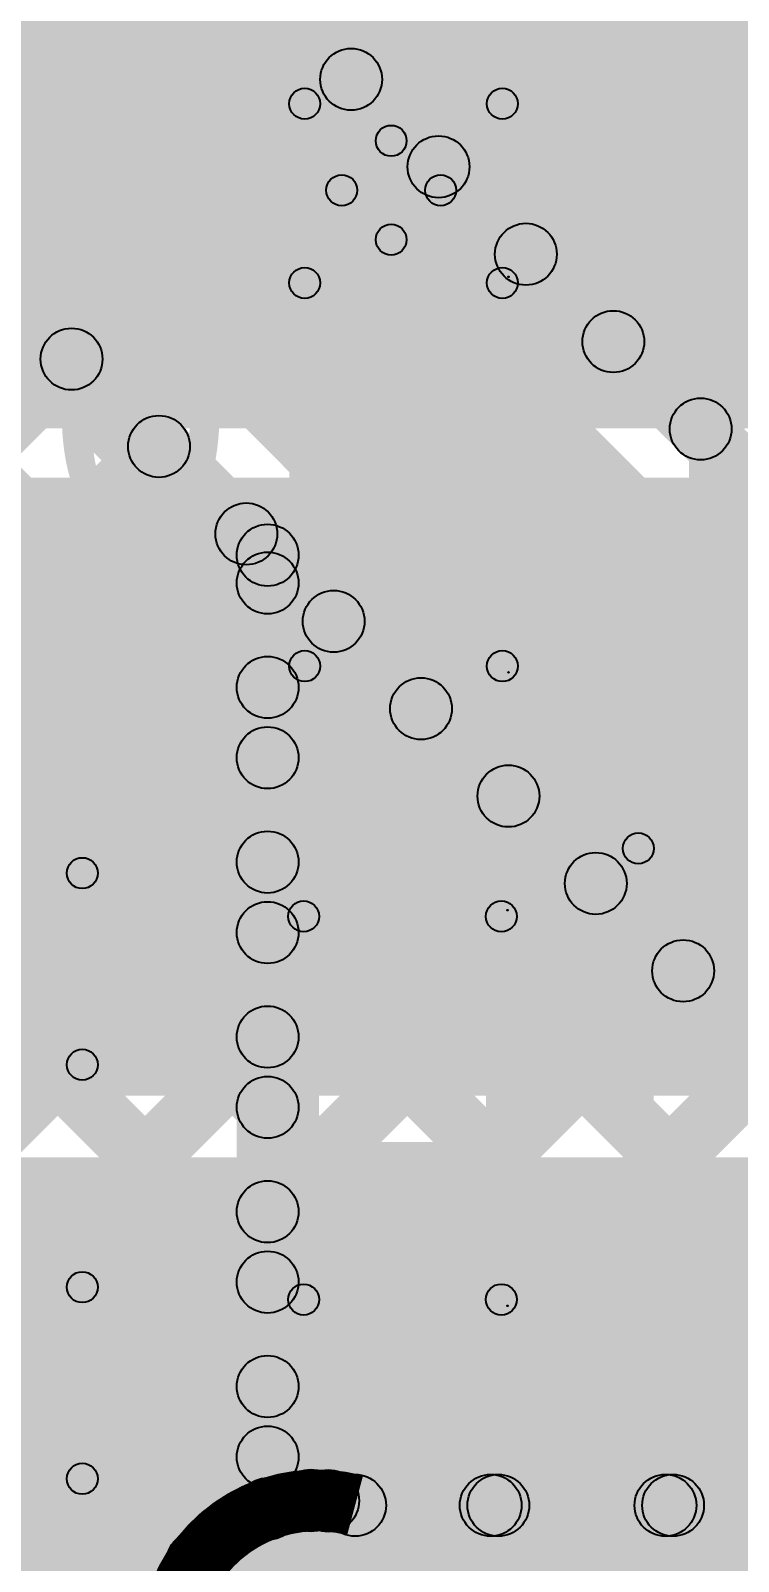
# Model space of a CAD drawing. Header units: millimetres. Extents: x -0.08 to 5.25, y -0.08 to 2.73.
# Drawn here: x 3.6326 to 3.7472, y 1.6379 to 1.8856 of the extents above; entities that cross this region are included whole.
import ezdxf

# ---------------------------------------------------------------- set-up
doc = ezdxf.new("R2010")
doc.units = ezdxf.units.MM
doc.header["$MEASUREMENT"] = 0
for name, color, linetype in [('BottomLayer', 5, 'Continuous'), ('TopLayer', 1, 'Continuous'), ('TopOverlay', 2, 'Continuous'), ('TopPaste', 8, 'Continuous'), ('TopSolder', 216, 'Continuous')]:
    doc.layers.add(name, color=color, linetype=linetype)

# ---------------------------------------------------------------- blocks, each defined once
blk = doc.blocks.new('R__0402_16')
at = {"layer": 'TopLayer'}
for points in [[(-0.0275, -0.0125), (-0.0275, 0.0125), (-0.0095, 0.0125), (-0.0095, -0.0125)], [(0.0095, -0.0125), (0.0095, 0.0125), (0.0275, 0.0125), (0.0275, -0.0125)]]:
    blk.add_hatch(color=1, dxfattribs=at).paths.add_polyline_path(points)
at = {"layer": 'TopOverlay'}
h = blk.add_hatch(color=2, dxfattribs=at)
edge = h.paths.add_edge_path()
edge.add_arc((-0.031, 0.016), 0.0025, 0, 360)
h = blk.add_hatch(color=2, dxfattribs=at)
edge = h.paths.add_edge_path()
edge.add_arc((-0.031, 0.016), 0.0025, 0, 360)
for points in [[(-0.031, 0.0135), (-0.031, 0.0185), (0.031, 0.0185), (0.031, 0.0135)], [(-0.0335, 0.016), (-0.0285, 0.016), (-0.0285, -0.016), (-0.0335, -0.016)], [(0.0285, 0.016), (0.0335, 0.016), (0.0335, -0.016), (0.0285, -0.016)], [(-0.031, -0.0185), (-0.031, -0.0135), (0.031, -0.0135), (0.031, -0.0185)], [(-0.032, -0.01706), (-0.032, -0.01694), (0.032, -0.01694), (0.032, -0.01706)]]:
    blk.add_hatch(color=2, dxfattribs=at).paths.add_polyline_path(points)
h = blk.add_hatch(color=2, dxfattribs=at)
edge = h.paths.add_edge_path()
edge.add_arc((0.031, 0.016), 0.0025, 0, 360)
h = blk.add_hatch(color=2, dxfattribs=at)
edge = h.paths.add_edge_path()
edge.add_arc((0.031, 0.016), 0.0025, 0, 360)
h = blk.add_hatch(color=2, dxfattribs=at)
edge = h.paths.add_edge_path()
edge.add_arc((-0.031, -0.016), 0.0025, 0, 360)
h = blk.add_hatch(color=2, dxfattribs=at)
edge = h.paths.add_edge_path()
edge.add_arc((-0.031, -0.016), 0.0025, 0, 360)
h = blk.add_hatch(color=2, dxfattribs=at)
edge = h.paths.add_edge_path()
edge.add_arc((0.031, -0.016), 0.0025, 0, 360)
h = blk.add_hatch(color=2, dxfattribs=at)
edge = h.paths.add_edge_path()
edge.add_arc((0.031, -0.016), 0.0025, 0, 360)
h = blk.add_hatch(color=2, dxfattribs=at)
edge = h.paths.add_edge_path()
edge.add_arc((-0.032, -0.017), 0.0000635, 0, 360)
h = blk.add_hatch(color=2, dxfattribs=at)
edge = h.paths.add_edge_path()
edge.add_arc((0.032, -0.017), 0.0000635, 0, 360)
at = {"layer": 'TopPaste'}
for points in [[(-0.0275, -0.0125), (-0.0275, 0.0125), (-0.0095, 0.0125), (-0.0095, -0.0125)], [(0.0095, -0.0125), (0.0095, 0.0125), (0.0275, 0.0125), (0.0275, -0.0125)]]:
    blk.add_hatch(color=8, dxfattribs=at).paths.add_polyline_path(points)
at = {"layer": 'TopSolder'}
for points in [[(-0.0315, -0.0165), (-0.0315, 0.0165), (-0.0055, 0.0165), (-0.0055, -0.0165)], [(0.0055, -0.0165), (0.0055, 0.0165), (0.0315, 0.0165), (0.0315, -0.0165)]]:
    blk.add_hatch(color=216, dxfattribs=at).paths.add_polyline_path(points)
at = {"layer": 'TopOverlay'}
for centre, radius in [((-0.031, 0.016), 0.0025), ((-0.031, 0.016), 0.0025), ((0.031, 0.016), 0.0025), ((0.031, 0.016), 0.0025), ((-0.031, -0.016), 0.0025), ((-0.031, -0.016), 0.0025), ((0.031, -0.016), 0.0025), ((0.031, -0.016), 0.0025), ((-0.032, -0.017), 0.0000635), ((0.032, -0.017), 0.0000635)]:
    blk.add_circle(centre, radius, dxfattribs=at)
blk = doc.blocks.new('SOIC_8_45')
at = {"layer": 'TopLayer'}
blk.add_hatch(color=1, dxfattribs=at).paths.add_polyline_path([(-0.07579, -0.06319), (-0.07579, -0.08681), (-0.13681, -0.08681), (-0.13681, -0.06319)])
at = {"layer": 'TopOverlay'}
h = blk.add_hatch(color=2, dxfattribs=at)
edge = h.paths.add_edge_path()
edge.add_arc((-0.078, -0.099), 0.0025, 0, 360)
blk.add_hatch(color=2, dxfattribs=at).paths.add_polyline_path([(0.077, -0.0965), (0.077, -0.1015), (-0.078, -0.1015), (-0.078, -0.0965)])
at = {"layer": 'TopPaste'}
blk.add_hatch(color=8, dxfattribs=at).paths.add_polyline_path([(-0.07579, -0.06319), (-0.07579, -0.08681), (-0.13681, -0.08681), (-0.13681, -0.06319)])
at = {"layer": 'TopSolder'}
blk.add_hatch(color=216, dxfattribs=at).paths.add_polyline_path([(-0.07179, -0.05919), (-0.07179, -0.09081), (-0.14081, -0.09081), (-0.14081, -0.05919)])
at = {"layer": 'TopOverlay'}
blk.add_circle((-0.078, -0.099), 0.0025, dxfattribs=at)
blk = doc.blocks.new('R__0402_56')
at = {"layer": 'TopLayer'}
for points in [[(-0.0275, -0.0125), (-0.0275, 0.0125), (-0.0095, 0.0125), (-0.0095, -0.0125)], [(0.0095, -0.0125), (0.0095, 0.0125), (0.0275, 0.0125), (0.0275, -0.0125)]]:
    blk.add_hatch(color=1, dxfattribs=at).paths.add_polyline_path(points)
at = {"layer": 'TopOverlay'}
h = blk.add_hatch(color=2, dxfattribs=at)
edge = h.paths.add_edge_path()
edge.add_arc((-0.031, 0.016), 0.0025, 0, 360)
h = blk.add_hatch(color=2, dxfattribs=at)
edge = h.paths.add_edge_path()
edge.add_arc((-0.031, 0.016), 0.0025, 0, 360)
for points in [[(-0.031, 0.0135), (-0.031, 0.0185), (0.031, 0.0185), (0.031, 0.0135)], [(-0.0335, 0.016), (-0.0285, 0.016), (-0.0285, -0.016), (-0.0335, -0.016)], [(0.0285, 0.016), (0.0335, 0.016), (0.0335, -0.016), (0.0285, -0.016)], [(-0.031, -0.0185), (-0.031, -0.0135), (0.031, -0.0135), (0.031, -0.0185)], [(-0.032, -0.01706), (-0.032, -0.01694), (0.032, -0.01694), (0.032, -0.01706)]]:
    blk.add_hatch(color=2, dxfattribs=at).paths.add_polyline_path(points)
h = blk.add_hatch(color=2, dxfattribs=at)
edge = h.paths.add_edge_path()
edge.add_arc((0.031, 0.016), 0.0025, 0, 360)
h = blk.add_hatch(color=2, dxfattribs=at)
edge = h.paths.add_edge_path()
edge.add_arc((0.031, 0.016), 0.0025, 0, 360)
h = blk.add_hatch(color=2, dxfattribs=at)
edge = h.paths.add_edge_path()
edge.add_arc((-0.031, -0.016), 0.0025, 0, 360)
h = blk.add_hatch(color=2, dxfattribs=at)
edge = h.paths.add_edge_path()
edge.add_arc((-0.031, -0.016), 0.0025, 0, 360)
h = blk.add_hatch(color=2, dxfattribs=at)
edge = h.paths.add_edge_path()
edge.add_arc((0.031, -0.016), 0.0025, 0, 360)
h = blk.add_hatch(color=2, dxfattribs=at)
edge = h.paths.add_edge_path()
edge.add_arc((0.031, -0.016), 0.0025, 0, 360)
h = blk.add_hatch(color=2, dxfattribs=at)
edge = h.paths.add_edge_path()
edge.add_arc((-0.032, -0.017), 0.0000635, 0, 360)
h = blk.add_hatch(color=2, dxfattribs=at)
edge = h.paths.add_edge_path()
edge.add_arc((0.032, -0.017), 0.0000635, 0, 360)
at = {"layer": 'TopPaste'}
for points in [[(-0.0275, -0.0125), (-0.0275, 0.0125), (-0.0095, 0.0125), (-0.0095, -0.0125)], [(0.0095, -0.0125), (0.0095, 0.0125), (0.0275, 0.0125), (0.0275, -0.0125)]]:
    blk.add_hatch(color=8, dxfattribs=at).paths.add_polyline_path(points)
at = {"layer": 'TopSolder'}
for points in [[(-0.0315, -0.0165), (-0.0315, 0.0165), (-0.0055, 0.0165), (-0.0055, -0.0165)], [(0.0055, -0.0165), (0.0055, 0.0165), (0.0315, 0.0165), (0.0315, -0.0165)]]:
    blk.add_hatch(color=216, dxfattribs=at).paths.add_polyline_path(points)
at = {"layer": 'TopOverlay'}
for centre, radius in [((-0.031, 0.016), 0.0025), ((-0.031, 0.016), 0.0025), ((0.031, 0.016), 0.0025), ((0.031, 0.016), 0.0025), ((-0.031, -0.016), 0.0025), ((-0.031, -0.016), 0.0025), ((0.031, -0.016), 0.0025), ((0.031, -0.016), 0.0025), ((-0.032, -0.017), 0.0000635), ((0.032, -0.017), 0.0000635)]:
    blk.add_circle(centre, radius, dxfattribs=at)
blk = doc.blocks.new('C___0603_75')
at = {"layer": 'TopLayer'}
for points in [[(-0.015, 0.0175), (-0.015, -0.0175), (-0.045, -0.0175), (-0.045, 0.0175)], [(0.045, 0.0175), (0.045, -0.0175), (0.015, -0.0175), (0.015, 0.0175)]]:
    blk.add_hatch(color=1, dxfattribs=at).paths.add_polyline_path(points)
at = {"layer": 'TopOverlay'}
h = blk.add_hatch(color=2, dxfattribs=at)
edge = h.paths.add_edge_path()
edge.add_arc((-0.049, 0.021), 0.0025, 0, 360)
h = blk.add_hatch(color=2, dxfattribs=at)
edge = h.paths.add_edge_path()
edge.add_arc((-0.049, 0.021), 0.0025, 0, 360)
for points in [[(-0.018, 0.0235), (-0.018, 0.0185), (-0.049, 0.0185), (-0.049, 0.0235)], [(0.049, 0.0235), (0.049, 0.0185), (0.018, 0.0185), (0.018, 0.0235)], [(-0.0465, -0.021), (-0.0515, -0.021), (-0.0515, 0.021), (-0.0465, 0.021)], [(0.0515, -0.021), (0.0465, -0.021), (0.0465, 0.021), (0.0515, 0.021)], [(-0.018, -0.0185), (-0.018, -0.0235), (-0.049, -0.0235), (-0.049, -0.0185)], [(0.049, -0.0185), (0.049, -0.0235), (0.018, -0.0235), (0.018, -0.0185)]]:
    blk.add_hatch(color=2, dxfattribs=at).paths.add_polyline_path(points)
h = blk.add_hatch(color=2, dxfattribs=at)
edge = h.paths.add_edge_path()
edge.add_arc((-0.018, 0.021), 0.0025, 0, 360)
h = blk.add_hatch(color=2, dxfattribs=at)
edge = h.paths.add_edge_path()
edge.add_arc((0.018, 0.021), 0.0025, 0, 360)
h = blk.add_hatch(color=2, dxfattribs=at)
edge = h.paths.add_edge_path()
edge.add_arc((0.049, 0.021), 0.0025, 0, 360)
h = blk.add_hatch(color=2, dxfattribs=at)
edge = h.paths.add_edge_path()
edge.add_arc((0.049, 0.021), 0.0025, 0, 360)
h = blk.add_hatch(color=2, dxfattribs=at)
edge = h.paths.add_edge_path()
edge.add_arc((-0.049, -0.021), 0.0025, 0, 360)
h = blk.add_hatch(color=2, dxfattribs=at)
edge = h.paths.add_edge_path()
edge.add_arc((-0.049, -0.021), 0.0025, 0, 360)
h = blk.add_hatch(color=2, dxfattribs=at)
edge = h.paths.add_edge_path()
edge.add_arc((-0.018, -0.021), 0.0025, 0, 360)
h = blk.add_hatch(color=2, dxfattribs=at)
edge = h.paths.add_edge_path()
edge.add_arc((0.018, -0.021), 0.0025, 0, 360)
h = blk.add_hatch(color=2, dxfattribs=at)
edge = h.paths.add_edge_path()
edge.add_arc((0.049, -0.021), 0.0025, 0, 360)
h = blk.add_hatch(color=2, dxfattribs=at)
edge = h.paths.add_edge_path()
edge.add_arc((0.049, -0.021), 0.0025, 0, 360)
at = {"layer": 'TopPaste'}
for points in [[(-0.015, 0.0175), (-0.015, -0.0175), (-0.045, -0.0175), (-0.045, 0.0175)], [(0.045, 0.0175), (0.045, -0.0175), (0.015, -0.0175), (0.015, 0.0175)]]:
    blk.add_hatch(color=8, dxfattribs=at).paths.add_polyline_path(points)
at = {"layer": 'TopSolder'}
for points in [[(-0.011, 0.0215), (-0.011, -0.0215), (-0.049, -0.0215), (-0.049, 0.0215)], [(0.049, 0.0215), (0.049, -0.0215), (0.011, -0.0215), (0.011, 0.0215)]]:
    blk.add_hatch(color=216, dxfattribs=at).paths.add_polyline_path(points)
at = {"layer": 'TopOverlay'}
for centre in [(-0.049, 0.021), (-0.049, 0.021), (-0.018, 0.021), (0.018, 0.021), (0.049, 0.021), (0.049, 0.021), (-0.049, -0.021), (-0.049, -0.021), (-0.018, -0.021), (0.018, -0.021), (0.049, -0.021), (0.049, -0.021)]:
    blk.add_circle(centre, 0.0025, dxfattribs=at)
blk = doc.blocks.new('TCTU1D334M8R_97')
at = {"layer": 'TopLayer'}
for points in [[(-0.0275, -0.0125), (-0.0275, 0.0125), (-0.0095, 0.0125), (-0.0095, -0.0125)], [(0.0095, -0.0125), (0.0095, 0.0125), (0.0275, 0.0125), (0.0275, -0.0125)]]:
    blk.add_hatch(color=1, dxfattribs=at).paths.add_polyline_path(points)
at = {"layer": 'TopOverlay'}
h = blk.add_hatch(color=2, dxfattribs=at)
edge = h.paths.add_edge_path()
edge.add_arc((-0.031, 0.016), 0.0025, 0, 360)
h = blk.add_hatch(color=2, dxfattribs=at)
edge = h.paths.add_edge_path()
edge.add_arc((-0.031, 0.016), 0.0025, 0, 360)
for points in [[(-0.031, 0.0135), (-0.031, 0.0185), (-0.011, 0.0185), (-0.011, 0.0135)], [(0.011, 0.0135), (0.011, 0.0185), (0.031, 0.0185), (0.031, 0.0135)], [(-0.0335, 0.016), (-0.0285, 0.016), (-0.0285, -0.016), (-0.0335, -0.016)], [(0.0285, 0.016), (0.0335, 0.016), (0.0335, -0.016), (0.0285, -0.016)], [(-0.0475, 0.01), (-0.0425, 0.01), (-0.0425, -0.006), (-0.0475, -0.006)], [(-0.053, -0.0005), (-0.053, 0.0045), (-0.037, 0.0045), (-0.037, -0.0005)], [(-0.031, -0.0185), (-0.031, -0.0135), (-0.011, -0.0135), (-0.011, -0.0185)], [(0.011, -0.0185), (0.011, -0.0135), (0.031, -0.0135), (0.031, -0.0185)]]:
    blk.add_hatch(color=2, dxfattribs=at).paths.add_polyline_path(points)
h = blk.add_hatch(color=2, dxfattribs=at)
edge = h.paths.add_edge_path()
edge.add_arc((-0.011, 0.016), 0.0025, 0, 360)
h = blk.add_hatch(color=2, dxfattribs=at)
edge = h.paths.add_edge_path()
edge.add_arc((0.011, 0.016), 0.0025, 0, 360)
h = blk.add_hatch(color=2, dxfattribs=at)
edge = h.paths.add_edge_path()
edge.add_arc((0.031, 0.016), 0.0025, 0, 360)
h = blk.add_hatch(color=2, dxfattribs=at)
edge = h.paths.add_edge_path()
edge.add_arc((0.031, 0.016), 0.0025, 0, 360)
h = blk.add_hatch(color=2, dxfattribs=at)
edge = h.paths.add_edge_path()
edge.add_arc((-0.045, 0.01), 0.0025, 0, 360)
h = blk.add_hatch(color=2, dxfattribs=at)
edge = h.paths.add_edge_path()
edge.add_arc((-0.053, 0.002), 0.0025, 0, 360)
h = blk.add_hatch(color=2, dxfattribs=at)
edge = h.paths.add_edge_path()
edge.add_arc((-0.037, 0.002), 0.0025, 0, 360)
h = blk.add_hatch(color=2, dxfattribs=at)
edge = h.paths.add_edge_path()
edge.add_arc((-0.045, -0.006), 0.0025, 0, 360)
h = blk.add_hatch(color=2, dxfattribs=at)
edge = h.paths.add_edge_path()
edge.add_arc((-0.031, -0.016), 0.0025, 0, 360)
h = blk.add_hatch(color=2, dxfattribs=at)
edge = h.paths.add_edge_path()
edge.add_arc((-0.031, -0.016), 0.0025, 0, 360)
h = blk.add_hatch(color=2, dxfattribs=at)
edge = h.paths.add_edge_path()
edge.add_arc((-0.011, -0.016), 0.0025, 0, 360)
h = blk.add_hatch(color=2, dxfattribs=at)
edge = h.paths.add_edge_path()
edge.add_arc((0.011, -0.016), 0.0025, 0, 360)
h = blk.add_hatch(color=2, dxfattribs=at)
edge = h.paths.add_edge_path()
edge.add_arc((0.031, -0.016), 0.0025, 0, 360)
h = blk.add_hatch(color=2, dxfattribs=at)
edge = h.paths.add_edge_path()
edge.add_arc((0.031, -0.016), 0.0025, 0, 360)
at = {"layer": 'TopPaste'}
for points in [[(-0.0275, -0.0125), (-0.0275, 0.0125), (-0.0095, 0.0125), (-0.0095, -0.0125)], [(0.0095, -0.0125), (0.0095, 0.0125), (0.0275, 0.0125), (0.0275, -0.0125)]]:
    blk.add_hatch(color=8, dxfattribs=at).paths.add_polyline_path(points)
at = {"layer": 'TopSolder'}
for points in [[(-0.0315, -0.0165), (-0.0315, 0.0165), (-0.0055, 0.0165), (-0.0055, -0.0165)], [(0.0055, -0.0165), (0.0055, 0.0165), (0.0315, 0.0165), (0.0315, -0.0165)]]:
    blk.add_hatch(color=216, dxfattribs=at).paths.add_polyline_path(points)
at = {"layer": 'TopOverlay'}
for centre in [(-0.031, 0.016), (-0.031, 0.016), (-0.011, 0.016), (0.011, 0.016), (0.031, 0.016), (0.031, 0.016), (-0.045, 0.01), (-0.053, 0.002), (-0.037, 0.002), (-0.045, -0.006), (-0.031, -0.016), (-0.031, -0.016), (-0.011, -0.016), (0.011, -0.016), (0.031, -0.016), (0.031, -0.016)]:
    blk.add_circle(centre, 0.0025, dxfattribs=at)

msp = doc.modelspace()

# ---------------------------------------------------------------- hatches: boundary and pattern name
at = {"layer": 'BottomLayer'}
for points in [[(3.15948, 2.41384), (3.16655, 2.42091), (3.93692, 1.65054), (3.92985, 1.64346)], [(3.18776, 2.41384), (3.19483, 2.42091), (3.96521, 1.65054), (3.95814, 1.64346)], [(3.21605, 2.41384), (3.22312, 2.42091), (3.99349, 1.65054), (3.98642, 1.64346)], [(3.68805, 1.8742), (3.68098, 1.88127), (3.93746, 2.13775), (3.94454, 2.13068)], [(3.7022, 1.86006), (3.69513, 1.86713), (3.93746, 2.10947), (3.94454, 2.1024)], [(3.71634, 1.84592), (3.70927, 1.85299), (3.93746, 2.08118), (3.94454, 2.07411)], [(3.73048, 1.83177), (3.72341, 1.83884), (3.93746, 2.0529), (3.94454, 2.04583)], [(3.74462, 1.81763), (3.73755, 1.8247), (3.93746, 2.02461), (3.94454, 2.01754)], [(3.62412, 1.93106), (3.63119, 1.93814), (3.81693, 1.75239), (3.80986, 1.74532)], [(3.59086, 1.89786), (3.61914, 1.92614), (3.80914, 1.73614), (3.78086, 1.70786)], [(3.38573, 1.87646), (3.3928, 1.88354), (3.9438, 1.33254), (3.93673, 1.32546)], [(3.38573, 1.87646), (3.3928, 1.88354), (3.67454, 1.6018), (3.66746, 1.59473)], [(3.41401, 1.87646), (3.42108, 1.88354), (3.66319, 1.64142), (3.65612, 1.63435)], [(3.41401, 1.87646), (3.42108, 1.88354), (3.66319, 1.64142), (3.65612, 1.63435)], [(3.44229, 1.87646), (3.44937, 1.88354), (3.68157, 1.65133), (3.6745, 1.64426)], [(3.4423, 1.87646), (3.44937, 1.88354), (3.67454, 1.65837), (3.66746, 1.6513)], [(3.47058, 1.87646), (3.47765, 1.88354), (3.71065, 1.65054), (3.70358, 1.64346)], [(3.47058, 1.87646), (3.47765, 1.88354), (3.67454, 1.68665), (3.66746, 1.67958)], [(3.49886, 1.87646), (3.50593, 1.88354), (3.73893, 1.65054), (3.73186, 1.64346)], [(3.49886, 1.87646), (3.50594, 1.88354), (3.67454, 1.71494), (3.66746, 1.70786)], [(3.52715, 1.87646), (3.53422, 1.88354), (3.76722, 1.65054), (3.76015, 1.64346)], [(3.52715, 1.87646), (3.53422, 1.88354), (3.67454, 1.74322), (3.66746, 1.73615)], [(3.55543, 1.87646), (3.5625, 1.88354), (3.7955, 1.65054), (3.78843, 1.64346)], [(3.55543, 1.87646), (3.5625, 1.88354), (3.67454, 1.7715), (3.66746, 1.76443)], [(3.58372, 1.87646), (3.59079, 1.88354), (3.82379, 1.65054), (3.81672, 1.64346)], [(3.58372, 1.87646), (3.59079, 1.88354), (3.67454, 1.79979), (3.66746, 1.79272)], [(3.58821, 1.87646), (3.59528, 1.88354), (3.77588, 1.70294), (3.76881, 1.69586)], [(3.58821, 1.87646), (3.59528, 1.88354), (3.67454, 1.80428), (3.66746, 1.79721)], [(3.51005, 1.6962), (3.50298, 1.70327), (3.63573, 1.83602), (3.6428, 1.82894)], [(3.51005, 1.6962), (3.50298, 1.70327), (3.63573, 1.83602), (3.6428, 1.82895)], [(3.5242, 1.68206), (3.51713, 1.68913), (3.64987, 1.82187), (3.65694, 1.8148)], [(3.5242, 1.68206), (3.51713, 1.68913), (3.64987, 1.82187), (3.65694, 1.8148)], [(3.53834, 1.66792), (3.53127, 1.67499), (3.66401, 1.80773), (3.67108, 1.80066)], [(3.53834, 1.66792), (3.53127, 1.67499), (3.66401, 1.80773), (3.67108, 1.80066)], [(3.676, 1.64643), (3.666, 1.64643), (3.666, 1.80075), (3.676, 1.80075)], [(3.55248, 1.65377), (3.54541, 1.66084), (3.67816, 1.79359), (3.68523, 1.78652)], [(3.55248, 1.65377), (3.54541, 1.66084), (3.66746, 1.7829), (3.67454, 1.77583)], [(3.56662, 1.63963), (3.55955, 1.6467), (3.6923, 1.77945), (3.69937, 1.77238)], [(3.58077, 1.62549), (3.57369, 1.63256), (3.70644, 1.76531), (3.71351, 1.75823)], [(3.56662, 1.63963), (3.55955, 1.6467), (3.66746, 1.75462), (3.67454, 1.74754)], [(3.59491, 1.61135), (3.58784, 1.61842), (3.72058, 1.75116), (3.72765, 1.74409)], [(3.60905, 1.5972), (3.60198, 1.60428), (3.73472, 1.73702), (3.7418, 1.72995)], [(3.58077, 1.62549), (3.57369, 1.63256), (3.66746, 1.72633), (3.67454, 1.71926)], [(3.68434, 1.64421), (3.67727, 1.65128), (3.74887, 1.72288), (3.75594, 1.71581)], [(3.71188, 1.64346), (3.70481, 1.65054), (3.76301, 1.70874), (3.77008, 1.70167)], [(3.59491, 1.61135), (3.58784, 1.61842), (3.66746, 1.69805), (3.67454, 1.69098)], [(3.74016, 1.64346), (3.73309, 1.65054), (3.77873, 1.69618), (3.7858, 1.68911)], [(3.60905, 1.59721), (3.60198, 1.60428), (3.66746, 1.66976), (3.67454, 1.66269)], [(3.68516, 1.642), (3.68516, 1.652), (4.49432, 1.652), (4.49432, 1.642)]]:
    msp.add_hatch(color=5, dxfattribs=at).paths.add_polyline_path(points)
h = msp.add_hatch(color=5, dxfattribs=at)
edge = h.paths.add_edge_path()
edge.add_arc((3.68452, 1.87774), 0.005, 0, 360)
h = msp.add_hatch(color=5, dxfattribs=at)
edge = h.paths.add_edge_path()
edge.add_arc((3.69866, 1.86359), 0.005, 0, 360)
h = msp.add_hatch(color=5, dxfattribs=at)
edge = h.paths.add_edge_path()
edge.add_arc((3.7128, 1.84945), 0.005, 0, 360)
h = msp.add_hatch(color=5, dxfattribs=at)
edge = h.paths.add_edge_path()
edge.add_arc((3.72695, 1.83531), 0.005, 0, 360)
h = msp.add_hatch(color=5, dxfattribs=at)
edge = h.paths.add_edge_path()
edge.add_arc((3.63926, 1.83248), 0.005, 0, 360)
h = msp.add_hatch(color=5, dxfattribs=at)
edge = h.paths.add_edge_path()
edge.add_arc((3.63926, 1.83248), 0.005, 0, 360)
h = msp.add_hatch(color=5, dxfattribs=at)
edge = h.paths.add_edge_path()
edge.add_arc((3.74109, 1.82117), 0.005, 0, 360)
h = msp.add_hatch(color=5, dxfattribs=at)
edge = h.paths.add_edge_path()
edge.add_arc((3.65341, 1.81834), 0.005, 0, 360)
h = msp.add_hatch(color=5, dxfattribs=at)
edge = h.paths.add_edge_path()
edge.add_arc((3.65341, 1.81834), 0.005, 0, 360)
h = msp.add_hatch(color=5, dxfattribs=at)
edge = h.paths.add_edge_path()
edge.add_arc((3.66755, 1.8042), 0.005, 0, 360)
h = msp.add_hatch(color=5, dxfattribs=at)
edge = h.paths.add_edge_path()
edge.add_arc((3.66755, 1.8042), 0.005, 0, 360)
h = msp.add_hatch(color=5, dxfattribs=at)
edge = h.paths.add_edge_path()
edge.add_arc((3.671, 1.80075), 0.005, 0, 360)
h = msp.add_hatch(color=5, dxfattribs=at)
edge = h.paths.add_edge_path()
edge.add_arc((3.671, 1.80075), 0.005, 0, 360)
h = msp.add_hatch(color=5, dxfattribs=at)
edge = h.paths.add_edge_path()
edge.add_arc((3.671, 1.79625), 0.005, 0, 360)
h = msp.add_hatch(color=5, dxfattribs=at)
edge = h.paths.add_edge_path()
edge.add_arc((3.68169, 1.79005), 0.005, 0, 360)
h = msp.add_hatch(color=5, dxfattribs=at)
edge = h.paths.add_edge_path()
edge.add_arc((3.671, 1.77936), 0.005, 0, 360)
h = msp.add_hatch(color=5, dxfattribs=at)
edge = h.paths.add_edge_path()
edge.add_arc((3.69583, 1.77591), 0.005, 0, 360)
h = msp.add_hatch(color=5, dxfattribs=at)
edge = h.paths.add_edge_path()
edge.add_arc((3.671, 1.76797), 0.005, 0, 360)
h = msp.add_hatch(color=5, dxfattribs=at)
edge = h.paths.add_edge_path()
edge.add_arc((3.70998, 1.76177), 0.005, 0, 360)
h = msp.add_hatch(color=5, dxfattribs=at)
edge = h.paths.add_edge_path()
edge.add_arc((3.671, 1.75108), 0.005, 0, 360)
h = msp.add_hatch(color=5, dxfattribs=at)
edge = h.paths.add_edge_path()
edge.add_arc((3.72412, 1.74763), 0.005, 0, 360)
h = msp.add_hatch(color=5, dxfattribs=at)
edge = h.paths.add_edge_path()
edge.add_arc((3.671, 1.73968), 0.005, 0, 360)
h = msp.add_hatch(color=5, dxfattribs=at)
edge = h.paths.add_edge_path()
edge.add_arc((3.73826, 1.73349), 0.005, 0, 360)
h = msp.add_hatch(color=5, dxfattribs=at)
edge = h.paths.add_edge_path()
edge.add_arc((3.671, 1.7228), 0.005, 0, 360)
h = msp.add_hatch(color=5, dxfattribs=at)
edge = h.paths.add_edge_path()
edge.add_arc((3.671, 1.7114), 0.005, 0, 360)
h = msp.add_hatch(color=5, dxfattribs=at)
edge = h.paths.add_edge_path()
edge.add_arc((3.671, 1.69451), 0.005, 0, 360)
h = msp.add_hatch(color=5, dxfattribs=at)
edge = h.paths.add_edge_path()
edge.add_arc((3.671, 1.68312), 0.005, 0, 360)
h = msp.add_hatch(color=5, dxfattribs=at)
edge = h.paths.add_edge_path()
edge.add_arc((3.671, 1.66623), 0.005, 0, 360)
h = msp.add_hatch(color=5, dxfattribs=at)
edge = h.paths.add_edge_path()
edge.add_arc((3.671, 1.65483), 0.005, 0, 360)
h = msp.add_hatch(color=5, dxfattribs=at)
edge = h.paths.add_edge_path()
edge.add_arc((3.67804, 1.64779), 0.005, 0, 360)
h = msp.add_hatch(color=5, dxfattribs=at)
edge = h.paths.add_edge_path()
edge.add_arc((3.6808, 1.64774), 0.005, 0, 360)
h = msp.add_hatch(color=5, dxfattribs=at)
edge = h.paths.add_edge_path()
edge.add_arc((3.671, 1.64643), 0.005, 0, 360)
h = msp.add_hatch(color=5, dxfattribs=at)
edge = h.paths.add_edge_path()
edge.add_arc((3.671, 1.64643), 0.005, 0, 360)
h = msp.add_hatch(color=5, dxfattribs=at)
edge = h.paths.add_edge_path()
edge.add_arc((3.68516, 1.647), 0.005, 0, 360)
h = msp.add_hatch(color=5, dxfattribs=at)
edge = h.paths.add_edge_path()
edge.add_arc((3.68516, 1.647), 0.005, 0, 360)
h = msp.add_hatch(color=5, dxfattribs=at)
edge = h.paths.add_edge_path()
edge.add_arc((3.70711, 1.647), 0.005, 0, 360)
h = msp.add_hatch(color=5, dxfattribs=at)
edge = h.paths.add_edge_path()
edge.add_arc((3.70834, 1.647), 0.005, 0, 360)
h = msp.add_hatch(color=5, dxfattribs=at)
edge = h.paths.add_edge_path()
edge.add_arc((3.7354, 1.647), 0.005, 0, 360)
h = msp.add_hatch(color=5, dxfattribs=at)
edge = h.paths.add_edge_path()
edge.add_arc((3.73663, 1.647), 0.005, 0, 360)
h = msp.add_hatch(color=5, dxfattribs=at)
edge = h.paths.add_edge_path()
edge.add_arc((3.65966, 1.63789), 0.005, 0, 360)
h = msp.add_hatch(color=5, dxfattribs=at)
edge = h.paths.add_edge_path()
edge.add_arc((3.65966, 1.63789), 0.005, 0, 360)
at = {"layer": 'TopLayer'}
for points in [[(3.593, 1.8213), (3.768, 1.8213), (3.768, 1.8993), (3.593, 1.8993)], [(3.592, 1.7133), (3.768, 1.7133), (3.768, 1.8133), (3.592, 1.8133)], [(3.592, 1.5373), (3.767, 1.5373), (3.767, 1.7033), (3.592, 1.7033)]]:
    msp.add_hatch(color=1, dxfattribs=at).paths.add_polyline_path(points)

# ---------------------------------------------------------------- linework, layer by layer
at = {"layer": 'BottomLayer', "const_width": 0.01}
for points in [[(3.68516, 1.601, -1.303151), (3.68516, 1.647)], [(3.671, 1.60157, -0.705003), (3.671, 1.64643)]]:
    msp.add_lwpolyline(points, format="xyb", dxfattribs=at)
at = {"layer": 'BottomLayer'}
for centre in [(3.68452, 1.87774), (3.69866, 1.86359), (3.7128, 1.84945), (3.72695, 1.83531), (3.63926, 1.83248), (3.63926, 1.83248), (3.74109, 1.82117), (3.65341, 1.81834), (3.65341, 1.81834), (3.66755, 1.8042), (3.66755, 1.8042), (3.671, 1.80075), (3.671, 1.80075), (3.671, 1.79625), (3.68169, 1.79005), (3.671, 1.77936), (3.69583, 1.77591), (3.671, 1.76797), (3.70998, 1.76177), (3.671, 1.75108), (3.72412, 1.74763), (3.671, 1.73968), (3.73826, 1.73349), (3.671, 1.7228), (3.671, 1.7114), (3.671, 1.69451), (3.671, 1.68312), (3.671, 1.66623), (3.671, 1.65483), (3.67804, 1.64779), (3.6808, 1.64774), (3.671, 1.64643), (3.671, 1.64643), (3.68516, 1.647), (3.68516, 1.647), (3.70711, 1.647), (3.70834, 1.647), (3.7354, 1.647), (3.73663, 1.647), (3.65966, 1.63789), (3.65966, 1.63789)]:
    msp.add_circle(centre, 0.005, dxfattribs=at)

# ---------------------------------------------------------------- block references
for name, p, rotation in [('TCTU1D334M8R_97', (3.693, 1.9048), 90), ('R__0402_16', (3.693, 1.8138), 90), ('SOIC_8_45', (3.83, 1.6753), 270), ('C___0603_75', (3.62, 1.7003), 270), ('R__0402_56', (3.69283, 1.7113), 90)]:
    msp.add_blockref(name, p, dxfattribs=dict(rotation=rotation))

# ---------------------------------------------------------------- texts
at = {"layer": 'TopOverlay'}
for s, p in [('R10', (3.56719, 1.80431)), ('R4', (3.657, 1.6273)), ('C9', (3.571, 1.6013))]:
    msp.add_text(s, height=0.04, dxfattribs=at).set_placement(p)

doc.saveas('drawing.dxf')
